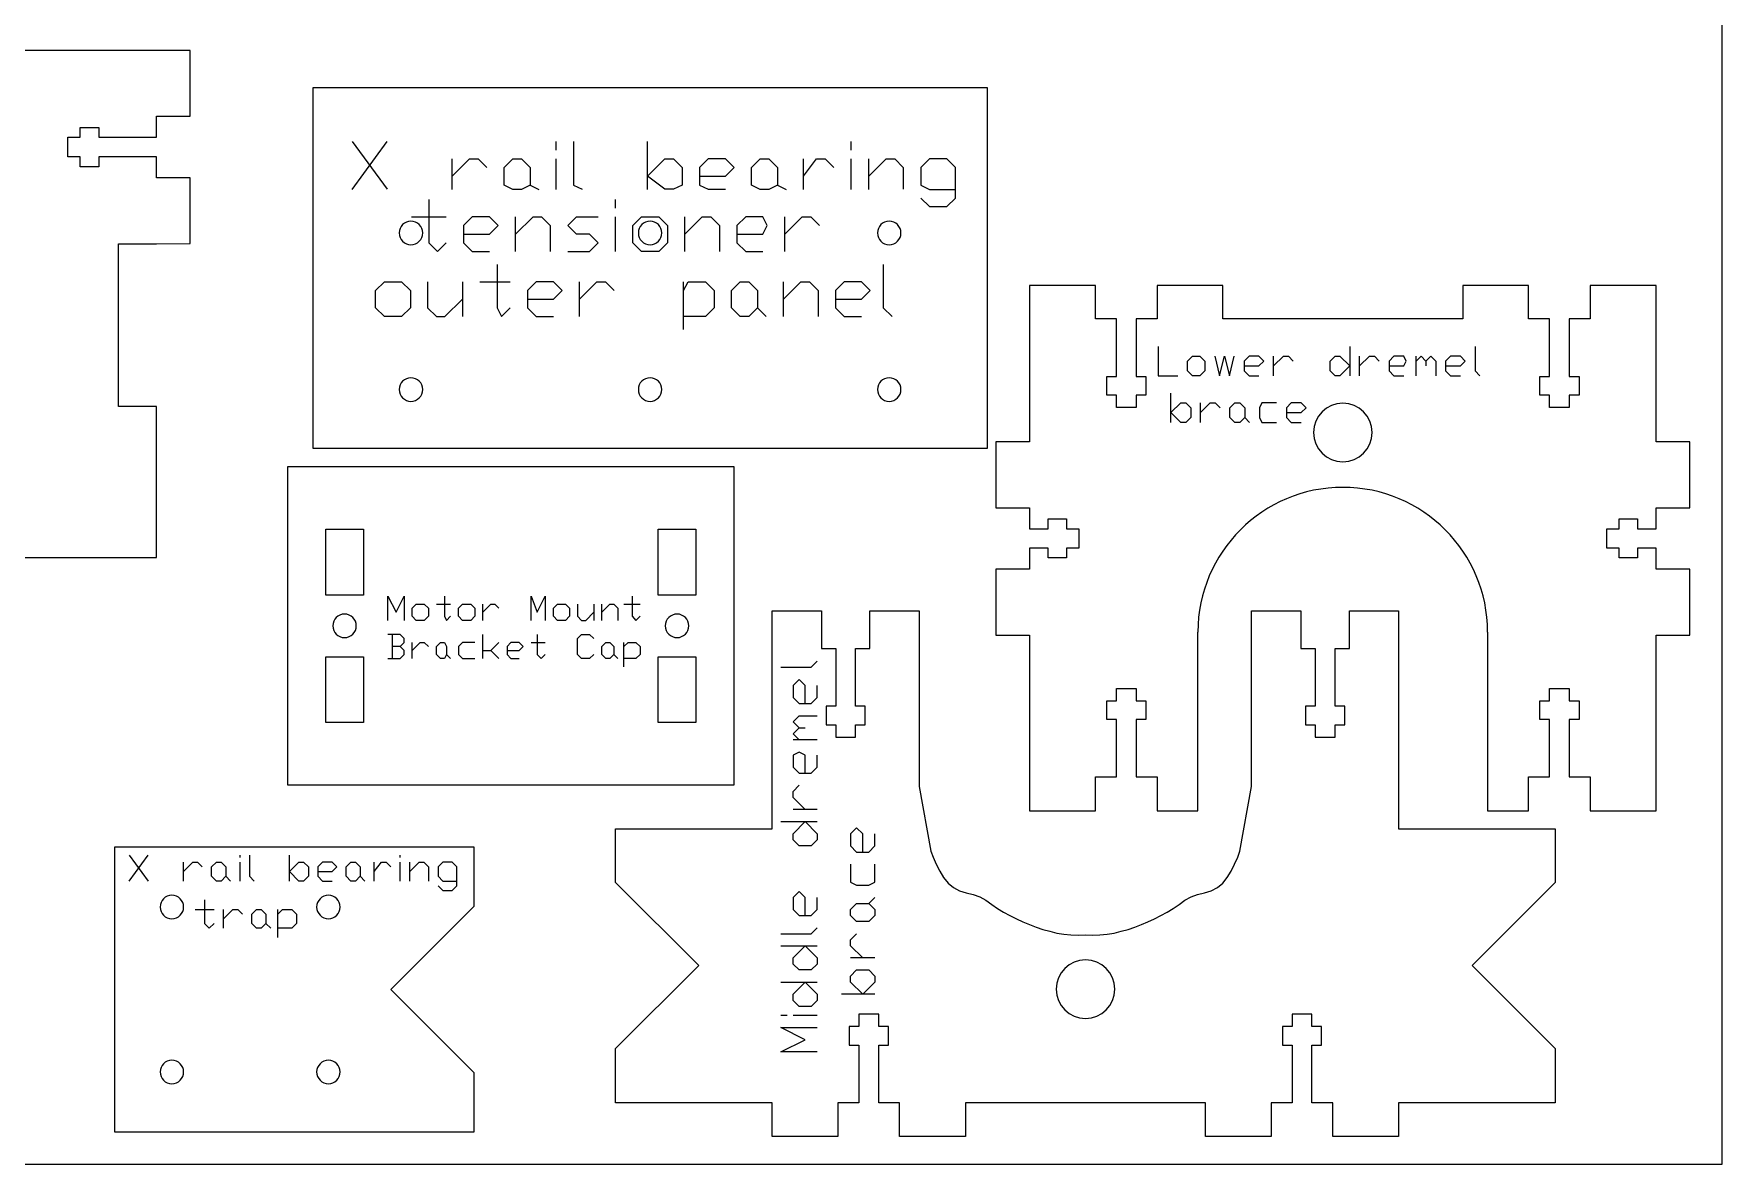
# Model space of a CAD drawing. Header units: inches. Extents: x 85 to 109, y 44.2 to 56.2.
# Drawn here: x 98.18 to 108.96, y 44.24 to 51.46 of the extents above; entities that cross this region are included whole.
import ezdxf

# ---------------------------------------------------------------- set-up
doc = ezdxf.new("R2010")
doc.units = ezdxf.units.IN
doc.layers.get('0').update_dxf_attribs({"linetype": 'CONTINUOUS', "lineweight": 25, "true_color": 0x000000})
doc.layers.add('CUT_SHEET_2', color=179, linetype='CONTINUOUS', true_color=0x131326)

# ---------------------------------------------------------------- blocks, each defined once
blk = doc.blocks.new('BORDER')
for p, q in [((24, -12), (24, 0)), ((0, -12), (24, -12))]:
    blk.add_line(p, q)
blk = doc.blocks.new('z-cart_side_1')
at = {"layer": 'CUT_SHEET_2', "color": 3, "lineweight": 15, "true_color": 0x00ff00}
for p, q in [((3.237, -0.215), (3.236, 10.889)), ((0, 1.63), (0, 0)), ((2.557, 0.486), (2.557, 0.565)), ((2.557, 0.565), (2.683, 0.565)), ((2.683, 0.565), (2.683, 0.486)), ((2.495, 0.368), (2.495, 0.486)), ((2.495, 0.486), (2.557, 0.486)), ((2.683, 0.486), (2.745, 0.486)), ((2.745, 0.486), (2.745, 0.368)), ((2.557, 0.368), (2.495, 0.368)), ((2.557, 0), (2.557, 0.368)), ((2.745, 0.368), (2.683, 0.368)), ((2.683, 0.368), (2.683, 0)), ((0.964, 0), (0.964, 0.241)), ((0.964, 0.241), (2.003, 0.241)), ((2.003, 0.241), (2.003, 0)), ((0, 0), (0.964, 0)), ((2.003, 0), (2.004, -0.215)), ((2.423, -0.215), (2.423, 0)), ((2.423, 0), (2.557, 0)), ((2.683, 0), (2.817, 0)), ((2.817, 0), (2.817, -0.215)), ((2.004, -0.215), (2.423, -0.215)), ((2.817, -0.215), (3.237, -0.215))]:
    blk.add_line(p, q, dxfattribs=at)
blk = doc.blocks.new('rrg')
at = {"layer": 'CUT_SHEET_2', "color": 3, "lineweight": 15, "true_color": 0x00ff00}
for p, q in [((0, -2.303), (0, 0)), ((0, 0), (4.301, 0)), ((4.301, 0), (4.301, -2.303)), ((4.301, -2.303), (0, -2.303))]:
    blk.add_line(p, q, dxfattribs=at)
at = {"layer": 'CUT_SHEET_2', "color": 7, "lineweight": 15, "true_color": 0x000000}
for p, q in [((0.25, -0.345), (0.472, -0.649)), ((0.25, -0.65), (0.472, -0.345)), ((1.552, -0.4), (1.552, -0.345)), ((1.663, -0.345), (1.663, -0.622)), ((2.134, -0.65), (2.134, -0.345)), ((3.435, -0.4), (3.435, -0.345)), ((0.887, -0.566), (0.998, -0.456)), ((0.887, -0.65), (0.887, -0.456)), ((0.998, -0.456), (1.054, -0.456)), ((1.054, -0.456), (1.109, -0.511)), ((1.22, -0.511), (1.275, -0.456)), ((1.22, -0.622), (1.22, -0.511)), ((1.275, -0.456), (1.33, -0.456)), ((1.33, -0.456), (1.386, -0.511)), ((1.386, -0.511), (1.386, -0.622)), ((1.552, -0.65), (1.552, -0.456)), ((2.134, -0.566), (2.244, -0.456)), ((2.244, -0.456), (2.3, -0.456)), ((2.3, -0.456), (2.355, -0.511)), ((2.355, -0.511), (2.355, -0.622)), ((2.521, -0.456), (2.466, -0.511)), ((2.466, -0.511), (2.466, -0.622)), ((2.632, -0.456), (2.521, -0.456)), ((2.687, -0.511), (2.632, -0.456)), ((2.632, -0.566), (2.687, -0.511)), ((2.798, -0.511), (2.853, -0.456)), ((2.798, -0.622), (2.798, -0.511)), ((2.853, -0.456), (2.909, -0.456)), ((2.909, -0.456), (2.964, -0.511)), ((2.964, -0.511), (2.964, -0.622)), ((3.13, -0.566), (3.213, -0.456)), ((3.13, -0.65), (3.13, -0.456)), ((3.213, -0.456), (3.269, -0.456)), ((3.269, -0.456), (3.324, -0.511)), ((3.435, -0.65), (3.435, -0.456)), ((3.546, -0.566), (3.657, -0.456)), ((3.546, -0.65), (3.546, -0.456)), ((3.657, -0.456), (3.712, -0.456)), ((3.712, -0.456), (3.767, -0.511)), ((3.767, -0.511), (3.767, -0.649)), ((3.934, -0.456), (3.878, -0.511)), ((3.878, -0.511), (3.878, -0.622)), ((4.044, -0.456), (3.934, -0.456)), ((4.1, -0.511), (4.044, -0.456)), ((4.1, -0.705), (4.1, -0.511)), ((1.275, -0.65), (1.22, -0.622)), ((1.386, -0.622), (1.33, -0.65)), ((1.386, -0.622), (1.441, -0.65)), ((1.663, -0.622), (1.718, -0.649)), ((2.244, -0.649), (2.134, -0.566)), ((2.355, -0.622), (2.3, -0.649)), ((2.466, -0.566), (2.632, -0.566)), ((2.466, -0.622), (2.521, -0.649)), ((2.853, -0.65), (2.798, -0.622)), ((2.964, -0.622), (2.909, -0.65)), ((2.964, -0.622), (3.02, -0.65)), ((3.878, -0.622), (3.934, -0.65)), ((0.739, -0.714), (0.739, -0.991)), ((1.33, -0.65), (1.275, -0.65)), ((1.93, -0.769), (1.93, -0.714)), ((2.3, -0.649), (2.244, -0.649)), ((2.521, -0.649), (2.632, -0.649)), ((2.909, -0.65), (2.853, -0.65)), ((3.878, -0.705), (3.934, -0.76)), ((3.934, -0.65), (4.1, -0.65)), ((4.044, -0.76), (4.1, -0.705)), ((0.628, -0.825), (0.85, -0.825)), ((1.016, -0.825), (0.961, -0.88)), ((1.127, -0.825), (1.016, -0.825)), ((1.182, -0.88), (1.127, -0.825)), ((1.293, -0.935), (1.404, -0.825)), ((1.293, -1.046), (1.293, -0.825)), ((1.404, -0.825), (1.459, -0.825)), ((1.459, -0.825), (1.514, -0.88)), ((1.625, -0.88), (1.681, -0.825)), ((1.681, -0.825), (1.819, -0.825)), ((1.93, -1.046), (1.93, -0.825)), ((2.041, -0.88), (2.096, -0.825)), ((2.096, -0.825), (2.207, -0.825)), ((2.207, -0.825), (2.262, -0.88)), ((2.373, -0.935), (2.484, -0.825)), ((2.373, -1.046), (2.373, -0.825)), ((2.484, -0.825), (2.539, -0.825)), ((2.539, -0.825), (2.594, -0.88)), ((2.761, -0.825), (2.705, -0.88)), ((2.871, -0.825), (2.761, -0.825)), ((2.899, -0.88), (2.871, -0.825)), ((3.01, -0.935), (3.121, -0.825)), ((3.01, -1.046), (3.01, -0.825)), ((3.121, -0.825), (3.176, -0.825)), ((3.176, -0.825), (3.231, -0.88)), ((3.934, -0.76), (4.044, -0.76)), ((0.961, -0.88), (0.961, -0.991)), ((0.961, -0.935), (1.127, -0.935)), ((1.127, -0.935), (1.182, -0.88)), ((1.514, -0.88), (1.514, -1.046)), ((1.681, -0.935), (1.625, -0.88)), ((1.764, -0.935), (1.681, -0.935)), ((1.819, -0.991), (1.764, -0.935)), ((2.041, -0.991), (2.041, -0.88)), ((2.262, -0.88), (2.262, -0.991)), ((2.594, -0.88), (2.594, -1.046)), ((2.705, -0.88), (2.705, -0.991)), ((2.705, -0.935), (2.871, -0.935)), ((2.871, -0.935), (2.899, -0.88)), ((0.739, -0.991), (0.794, -1.046)), ((0.794, -1.046), (0.85, -0.991)), ((0.961, -0.991), (1.016, -1.046)), ((1.016, -1.046), (1.127, -1.046)), ((1.625, -1.046), (1.764, -1.046)), ((1.764, -1.046), (1.819, -0.991)), ((2.096, -1.046), (2.041, -0.991)), ((2.207, -1.046), (2.096, -1.046)), ((2.262, -0.991), (2.207, -1.046)), ((2.705, -0.991), (2.761, -1.046)), ((2.761, -1.046), (2.871, -1.046)), ((1.175, -1.129), (1.175, -1.406)), ((3.639, -1.129), (3.639, -1.406)), ((0.399, -1.295), (0.455, -1.24)), ((0.455, -1.24), (0.565, -1.24)), ((0.565, -1.24), (0.621, -1.295)), ((0.731, -1.24), (0.731, -1.406)), ((0.953, -1.24), (0.953, -1.461)), ((1.064, -1.24), (1.258, -1.24)), ((1.424, -1.24), (1.368, -1.295)), ((1.535, -1.24), (1.424, -1.24)), ((1.59, -1.295), (1.535, -1.24)), ((1.701, -1.35), (1.811, -1.24)), ((1.701, -1.461), (1.701, -1.24)), ((1.811, -1.24), (1.867, -1.24)), ((1.867, -1.24), (1.922, -1.295)), ((2.365, -1.295), (2.393, -1.24)), ((2.365, -1.544), (2.365, -1.24)), ((2.393, -1.24), (2.504, -1.24)), ((2.504, -1.24), (2.559, -1.295)), ((2.67, -1.295), (2.725, -1.24)), ((2.725, -1.24), (2.781, -1.24)), ((2.781, -1.24), (2.836, -1.295)), ((3.002, -1.35), (3.113, -1.24)), ((3.002, -1.461), (3.002, -1.24)), ((3.113, -1.24), (3.168, -1.24)), ((3.168, -1.24), (3.224, -1.295)), ((3.39, -1.24), (3.335, -1.295)), ((3.501, -1.24), (3.39, -1.24)), ((3.556, -1.295), (3.501, -1.24)), ((0.399, -1.406), (0.399, -1.295)), ((0.621, -1.295), (0.621, -1.406)), ((0.842, -1.461), (0.953, -1.35)), ((1.368, -1.295), (1.368, -1.406)), ((1.368, -1.35), (1.535, -1.35)), ((1.535, -1.35), (1.59, -1.295)), ((2.559, -1.295), (2.559, -1.406)), ((2.67, -1.406), (2.67, -1.295)), ((2.836, -1.295), (2.836, -1.406)), ((3.224, -1.295), (3.224, -1.461)), ((3.335, -1.295), (3.335, -1.406)), ((3.335, -1.35), (3.501, -1.35)), ((3.501, -1.35), (3.556, -1.295)), ((0.455, -1.461), (0.399, -1.406)), ((0.565, -1.461), (0.455, -1.461)), ((0.621, -1.406), (0.565, -1.461)), ((0.731, -1.406), (0.787, -1.461)), ((0.787, -1.461), (0.842, -1.461)), ((1.175, -1.406), (1.202, -1.461)), ((1.202, -1.461), (1.258, -1.406)), ((1.368, -1.406), (1.424, -1.461)), ((1.424, -1.461), (1.535, -1.461)), ((2.504, -1.461), (2.365, -1.461)), ((2.559, -1.406), (2.504, -1.461)), ((2.725, -1.461), (2.67, -1.406)), ((2.781, -1.461), (2.725, -1.461)), ((2.836, -1.406), (2.781, -1.461)), ((2.836, -1.406), (2.892, -1.461)), ((3.335, -1.406), (3.39, -1.461)), ((3.39, -1.461), (3.501, -1.461)), ((3.639, -1.406), (3.695, -1.461))]:
    blk.add_line(p, q, dxfattribs=at)
at = {"layer": 'CUT_SHEET_2', "color": 3, "lineweight": 15, "true_color": 0x00ff00}
for points in [[(0.625, -0.853), (0.583, -0.853), (0.55, -0.887), (0.55, -0.928)], [(0.7, -0.928), (0.7, -0.887), (0.666, -0.853), (0.625, -0.853)], [(2.151, -0.853), (2.109, -0.853), (2.076, -0.887), (2.076, -0.928)], [(2.226, -0.928), (2.226, -0.887), (2.192, -0.853), (2.151, -0.853)], [(3.677, -0.853), (3.635, -0.853), (3.602, -0.887), (3.602, -0.928)], [(3.752, -0.928), (3.752, -0.887), (3.718, -0.853), (3.677, -0.853)], [(0.55, -0.928), (0.55, -0.97), (0.583, -1.003), (0.625, -1.003)], [(0.625, -1.003), (0.666, -1.003), (0.7, -0.97), (0.7, -0.928)], [(2.076, -0.928), (2.076, -0.97), (2.109, -1.003), (2.151, -1.003)], [(2.151, -1.003), (2.192, -1.003), (2.226, -0.97), (2.226, -0.928)], [(3.602, -0.928), (3.602, -0.97), (3.635, -1.003), (3.677, -1.003)], [(3.677, -1.003), (3.718, -1.003), (3.752, -0.97), (3.752, -0.928)], [(0.625, -1.853), (0.583, -1.853), (0.55, -1.886), (0.55, -1.928)], [(0.55, -1.928), (0.55, -1.969), (0.583, -2.003), (0.625, -2.003)], [(0.7, -1.928), (0.7, -1.886), (0.666, -1.853), (0.625, -1.853)], [(0.625, -2.003), (0.666, -2.003), (0.7, -1.969), (0.7, -1.928)], [(2.151, -1.853), (2.109, -1.853), (2.076, -1.886), (2.076, -1.928)], [(2.076, -1.928), (2.076, -1.969), (2.109, -2.003), (2.151, -2.003)], [(2.226, -1.928), (2.226, -1.886), (2.192, -1.853), (2.151, -1.853)], [(2.151, -2.003), (2.192, -2.003), (2.226, -1.969), (2.226, -1.928)], [(3.677, -1.853), (3.635, -1.853), (3.602, -1.886), (3.602, -1.928)], [(3.602, -1.928), (3.602, -1.969), (3.635, -2.003), (3.677, -2.003)], [(3.752, -1.928), (3.752, -1.886), (3.718, -1.853), (3.677, -1.853)], [(3.677, -2.003), (3.718, -2.003), (3.752, -1.969), (3.752, -1.928)]]:
    blk.add_open_spline(points, degree=3, dxfattribs=at)
blk = doc.blocks.new('rrgh')
at = {"layer": 'CUT_SHEET_2', "color": 3, "lineweight": 15, "true_color": 0x00ff00}
for p, q in [((0, -2.033), (0, 0)), ((0, 0), (2.846, 0)), ((2.846, 0), (2.846, -2.033)), ((0.242, -0.4), (0.482, -0.4)), ((0.242, -0.82), (0.242, -0.4)), ((0.482, -0.4), (0.482, -0.82)), ((2.364, -0.4), (2.604, -0.4)), ((2.364, -0.82), (2.364, -0.4)), ((2.604, -0.4), (2.604, -0.82)), ((0.482, -0.82), (0.242, -0.82)), ((2.604, -0.82), (2.364, -0.82)), ((0.242, -1.213), (0.482, -1.213)), ((0.242, -1.633), (0.242, -1.213)), ((0.482, -1.213), (0.482, -1.633)), ((2.364, -1.213), (2.604, -1.213)), ((2.364, -1.633), (2.364, -1.213)), ((2.604, -1.213), (2.604, -1.633)), ((0.482, -1.633), (0.242, -1.633)), ((2.604, -1.633), (2.364, -1.633)), ((2.846, -2.033), (0, -2.033))]:
    blk.add_line(p, q, dxfattribs=at)
at = {"layer": 'CUT_SHEET_2', "color": 7, "lineweight": 15, "true_color": 0x000000}
for p, q in [((0.639, -0.981), (0.639, -0.826)), ((0.639, -0.826), (0.691, -0.929)), ((0.691, -0.929), (0.742, -0.826)), ((0.742, -0.826), (0.742, -0.981)), ((1, -0.826), (1, -0.955)), ((1.553, -0.981), (1.553, -0.826)), ((1.553, -0.826), (1.592, -0.929)), ((1.592, -0.929), (1.643, -0.826)), ((1.643, -0.826), (1.643, -0.981)), ((2.197, -0.826), (2.197, -0.955)), ((0.794, -0.903), (0.819, -0.878)), ((0.794, -0.955), (0.794, -0.903)), ((0.819, -0.981), (0.794, -0.955)), ((0.819, -0.878), (0.871, -0.878)), ((0.871, -0.878), (0.897, -0.903)), ((0.897, -0.955), (0.871, -0.981)), ((0.897, -0.903), (0.897, -0.955)), ((0.948, -0.878), (1.038, -0.878)), ((1, -0.955), (1.012, -0.981)), ((1.012, -0.981), (1.038, -0.955)), ((1.09, -0.903), (1.115, -0.878)), ((1.09, -0.955), (1.09, -0.903)), ((1.115, -0.981), (1.09, -0.955)), ((1.115, -0.878), (1.167, -0.878)), ((1.167, -0.878), (1.193, -0.903)), ((1.193, -0.955), (1.167, -0.981)), ((1.193, -0.903), (1.193, -0.955)), ((1.244, -0.929), (1.296, -0.878)), ((1.244, -0.981), (1.244, -0.878)), ((1.296, -0.878), (1.321, -0.878)), ((1.321, -0.878), (1.347, -0.903)), ((1.695, -0.903), (1.72, -0.878)), ((1.695, -0.955), (1.695, -0.903)), ((1.72, -0.981), (1.695, -0.955)), ((1.72, -0.878), (1.772, -0.878)), ((1.772, -0.878), (1.798, -0.903)), ((1.798, -0.955), (1.772, -0.981)), ((1.798, -0.903), (1.798, -0.955)), ((1.849, -0.878), (1.849, -0.955)), ((1.849, -0.955), (1.875, -0.981)), ((1.901, -0.981), (1.952, -0.929)), ((1.952, -0.878), (1.952, -0.981)), ((2.004, -0.929), (2.055, -0.878)), ((2.004, -0.981), (2.004, -0.878)), ((2.055, -0.878), (2.081, -0.878)), ((2.081, -0.878), (2.107, -0.903)), ((2.107, -0.903), (2.107, -0.981)), ((2.145, -0.878), (2.248, -0.878)), ((2.197, -0.955), (2.222, -0.981)), ((2.222, -0.981), (2.248, -0.955)), ((0.716, -1.071), (0.639, -1.071)), ((0.665, -1.071), (0.665, -1.225)), ((0.742, -1.096), (0.716, -1.071)), ((0.871, -0.981), (0.819, -0.981)), ((1.167, -0.981), (1.115, -0.981)), ((1.244, -1.225), (1.244, -1.071)), ((1.592, -1.071), (1.592, -1.199)), ((1.772, -0.981), (1.72, -0.981)), ((1.849, -1.096), (1.875, -1.071)), ((1.875, -0.981), (1.901, -0.981)), ((1.875, -1.071), (1.926, -1.071)), ((1.926, -1.071), (1.952, -1.096)), ((0.716, -1.148), (0.665, -1.148)), ((0.716, -1.148), (0.742, -1.122)), ((0.742, -1.174), (0.716, -1.148)), ((0.742, -1.122), (0.742, -1.096)), ((0.742, -1.199), (0.742, -1.174)), ((0.794, -1.174), (0.845, -1.122)), ((0.794, -1.225), (0.794, -1.122)), ((0.845, -1.122), (0.871, -1.122)), ((0.871, -1.122), (0.897, -1.148)), ((0.948, -1.148), (0.974, -1.122)), ((0.948, -1.199), (0.948, -1.148)), ((0.974, -1.122), (1, -1.122)), ((1, -1.122), (1.012, -1.148)), ((1.012, -1.148), (1.012, -1.199)), ((1.115, -1.122), (1.09, -1.148)), ((1.09, -1.148), (1.09, -1.199)), ((1.193, -1.122), (1.115, -1.122)), ((1.244, -1.174), (1.296, -1.174)), ((1.296, -1.174), (1.347, -1.122)), ((1.296, -1.174), (1.347, -1.225)), ((1.424, -1.122), (1.399, -1.148)), ((1.399, -1.148), (1.399, -1.199)), ((1.399, -1.174), (1.476, -1.174)), ((1.476, -1.122), (1.424, -1.122)), ((1.502, -1.148), (1.476, -1.122)), ((1.476, -1.174), (1.502, -1.148)), ((1.553, -1.122), (1.643, -1.122)), ((1.849, -1.199), (1.849, -1.096)), ((2.004, -1.148), (2.029, -1.122)), ((2.004, -1.199), (2.004, -1.148)), ((2.029, -1.122), (2.055, -1.122)), ((2.055, -1.122), (2.081, -1.148)), ((2.081, -1.148), (2.081, -1.199)), ((2.145, -1.148), (2.171, -1.122)), ((2.145, -1.277), (2.145, -1.122)), ((2.171, -1.122), (2.222, -1.122)), ((2.222, -1.122), (2.248, -1.148)), ((2.248, -1.148), (2.248, -1.199)), ((0.639, -1.225), (0.716, -1.225)), ((0.716, -1.225), (0.742, -1.199)), ((0.974, -1.225), (0.948, -1.199)), ((1, -1.225), (0.974, -1.225)), ((1.012, -1.199), (1, -1.225)), ((1.012, -1.199), (1.038, -1.225)), ((1.09, -1.199), (1.115, -1.225)), ((1.115, -1.225), (1.193, -1.225)), ((1.399, -1.199), (1.424, -1.225)), ((1.424, -1.225), (1.476, -1.225)), ((1.592, -1.199), (1.617, -1.225)), ((1.617, -1.225), (1.643, -1.199)), ((1.875, -1.225), (1.849, -1.199)), ((1.926, -1.225), (1.875, -1.225)), ((1.952, -1.199), (1.926, -1.225)), ((2.029, -1.225), (2.004, -1.199)), ((2.055, -1.225), (2.029, -1.225)), ((2.081, -1.199), (2.055, -1.225)), ((2.081, -1.199), (2.107, -1.225)), ((2.222, -1.225), (2.145, -1.225)), ((2.248, -1.199), (2.222, -1.225))]:
    blk.add_line(p, q, dxfattribs=at)
at = {"layer": 'CUT_SHEET_2', "color": 3, "lineweight": 15, "true_color": 0x00ff00}
for points in [[(0.362, -0.941), (0.32, -0.941), (0.287, -0.975), (0.287, -1.016)], [(0.437, -1.016), (0.437, -0.975), (0.403, -0.941), (0.362, -0.941)], [(2.484, -0.941), (2.443, -0.941), (2.409, -0.975), (2.409, -1.016)], [(2.559, -1.016), (2.559, -0.975), (2.526, -0.941), (2.484, -0.941)], [(0.287, -1.016), (0.287, -1.058), (0.32, -1.091), (0.362, -1.091)], [(0.362, -1.091), (0.403, -1.091), (0.437, -1.058), (0.437, -1.016)], [(2.409, -1.016), (2.409, -1.058), (2.443, -1.091), (2.484, -1.091)], [(2.484, -1.091), (2.526, -1.091), (2.559, -1.058), (2.559, -1.016)]]:
    blk.add_open_spline(points, degree=3, dxfattribs=at)
blk = doc.blocks.new('goop')
at = {"layer": 'CUT_SHEET_2', "color": 3, "lineweight": 15, "true_color": 0x00ff00}
for p, q in [((0, -1.823), (0, 0)), ((0, 0), (2.29, 0)), ((2.29, 0), (2.29, -0.381)), ((2.29, -0.381), (1.76, -0.911)), ((1.76, -0.911), (2.29, -1.441)), ((2.29, -1.441), (2.29, -1.823)), ((2.29, -1.823), (0, -1.823))]:
    blk.add_line(p, q, dxfattribs=at)
at = {"layer": 'CUT_SHEET_2', "color": 7, "lineweight": 15, "true_color": 0x000000}
for p, q in [((0.091, -0.054), (0.211, -0.219)), ((0.091, -0.219), (0.211, -0.054)), ((0.437, -0.159), (0.497, -0.099)), ((0.437, -0.219), (0.437, -0.099)), ((0.497, -0.099), (0.527, -0.099)), ((0.527, -0.099), (0.557, -0.129)), ((0.617, -0.129), (0.648, -0.099)), ((0.648, -0.099), (0.678, -0.099)), ((0.678, -0.099), (0.708, -0.129)), ((0.798, -0.069), (0.798, -0.054)), ((0.798, -0.219), (0.798, -0.099)), ((0.858, -0.054), (0.858, -0.189)), ((1.114, -0.219), (1.114, -0.054)), ((1.114, -0.159), (1.174, -0.099)), ((1.174, -0.099), (1.204, -0.099)), ((1.204, -0.099), (1.234, -0.129)), ((1.324, -0.099), (1.294, -0.129)), ((1.385, -0.099), (1.324, -0.099)), ((1.415, -0.129), (1.385, -0.099)), ((1.475, -0.129), (1.505, -0.099)), ((1.505, -0.099), (1.535, -0.099)), ((1.535, -0.099), (1.565, -0.129)), ((1.655, -0.159), (1.701, -0.099)), ((1.655, -0.219), (1.655, -0.099)), ((1.701, -0.099), (1.731, -0.099)), ((1.731, -0.099), (1.761, -0.129)), ((1.821, -0.069), (1.821, -0.054)), ((1.821, -0.219), (1.821, -0.099)), ((1.881, -0.159), (1.941, -0.099)), ((1.881, -0.219), (1.881, -0.099)), ((1.941, -0.099), (1.971, -0.099)), ((1.971, -0.099), (2.001, -0.129)), ((2.092, -0.099), (2.062, -0.129)), ((2.152, -0.099), (2.092, -0.099)), ((2.182, -0.129), (2.152, -0.099)), ((0.617, -0.189), (0.617, -0.129)), ((0.648, -0.219), (0.617, -0.189)), ((0.708, -0.189), (0.678, -0.219)), ((0.708, -0.129), (0.708, -0.189)), ((0.708, -0.189), (0.738, -0.219)), ((0.858, -0.189), (0.888, -0.219)), ((1.174, -0.219), (1.114, -0.159)), ((1.234, -0.189), (1.204, -0.219)), ((1.234, -0.129), (1.234, -0.189)), ((1.294, -0.129), (1.294, -0.189)), ((1.294, -0.159), (1.385, -0.159)), ((1.294, -0.189), (1.324, -0.219)), ((1.385, -0.159), (1.415, -0.129)), ((1.475, -0.189), (1.475, -0.129)), ((1.505, -0.219), (1.475, -0.189)), ((1.565, -0.189), (1.535, -0.219)), ((1.565, -0.129), (1.565, -0.189)), ((1.565, -0.189), (1.595, -0.219)), ((2.001, -0.129), (2.001, -0.219)), ((2.062, -0.129), (2.062, -0.189)), ((2.062, -0.189), (2.092, -0.219)), ((2.182, -0.249), (2.182, -0.129)), ((0.678, -0.219), (0.648, -0.219)), ((1.204, -0.219), (1.174, -0.219)), ((1.324, -0.219), (1.385, -0.219)), ((1.535, -0.219), (1.505, -0.219)), ((2.062, -0.249), (2.092, -0.28)), ((2.092, -0.219), (2.182, -0.219)), ((2.092, -0.28), (2.152, -0.28)), ((2.152, -0.28), (2.182, -0.249)), ((0.512, -0.4), (0.632, -0.4)), ((0.572, -0.34), (0.572, -0.49)), ((0.693, -0.46), (0.753, -0.4)), ((0.693, -0.52), (0.693, -0.4)), ((0.753, -0.4), (0.783, -0.4)), ((0.783, -0.4), (0.813, -0.43)), ((0.873, -0.43), (0.903, -0.4)), ((0.873, -0.49), (0.873, -0.43)), ((0.903, -0.4), (0.933, -0.4)), ((0.933, -0.4), (0.963, -0.43)), ((0.963, -0.43), (0.963, -0.49)), ((1.039, -0.43), (1.069, -0.4)), ((1.039, -0.58), (1.039, -0.4)), ((1.069, -0.4), (1.129, -0.4)), ((1.129, -0.4), (1.159, -0.43)), ((1.159, -0.43), (1.159, -0.49)), ((0.572, -0.49), (0.602, -0.52)), ((0.602, -0.52), (0.632, -0.49)), ((0.903, -0.52), (0.873, -0.49)), ((0.933, -0.52), (0.903, -0.52)), ((0.963, -0.49), (0.933, -0.52)), ((0.963, -0.49), (0.994, -0.52)), ((1.129, -0.52), (1.039, -0.52)), ((1.159, -0.49), (1.129, -0.52))]:
    blk.add_line(p, q, dxfattribs=at)
at = {"layer": 'CUT_SHEET_2', "color": 3, "lineweight": 15, "true_color": 0x00ff00}
for points in [[(0.363, -0.31), (0.321, -0.31), (0.288, -0.343), (0.288, -0.385)], [(0.438, -0.385), (0.438, -0.343), (0.404, -0.31), (0.363, -0.31)], [(1.362, -0.31), (1.321, -0.31), (1.287, -0.343), (1.287, -0.385)], [(1.437, -0.385), (1.437, -0.343), (1.403, -0.31), (1.362, -0.31)], [(0.288, -0.385), (0.288, -0.426), (0.321, -0.46), (0.363, -0.46)], [(0.363, -0.46), (0.404, -0.46), (0.438, -0.426), (0.438, -0.385)], [(1.287, -0.385), (1.287, -0.426), (1.321, -0.46), (1.362, -0.46)], [(1.362, -0.46), (1.403, -0.46), (1.437, -0.426), (1.437, -0.385)], [(0.363, -1.363), (0.321, -1.363), (0.288, -1.397), (0.288, -1.438)], [(0.438, -1.438), (0.438, -1.397), (0.404, -1.363), (0.363, -1.363)], [(1.362, -1.363), (1.321, -1.363), (1.287, -1.397), (1.287, -1.438)], [(1.437, -1.438), (1.437, -1.397), (1.403, -1.363), (1.362, -1.363)], [(0.288, -1.438), (0.288, -1.479), (0.321, -1.513), (0.363, -1.513)], [(0.363, -1.513), (0.404, -1.513), (0.438, -1.479), (0.438, -1.438)], [(1.287, -1.438), (1.287, -1.479), (1.321, -1.513), (1.362, -1.513)], [(1.362, -1.513), (1.403, -1.513), (1.437, -1.479), (1.437, -1.438)]]:
    blk.add_open_spline(points, degree=3, dxfattribs=at)

msp = doc.modelspace()

# ---------------------------------------------------------------- linework, layer by layer
at = {"layer": 'CUT_SHEET_2', "color": 3, "lineweight": 15, "true_color": 0x00ff00}
for p, q in [((104.96, 49.85), (104.54, 49.85)), ((104.54, 49.85), (104.54, 48.851)), ((104.96, 49.636), (104.96, 49.85)), ((105.773, 49.85), (105.353, 49.85)), ((105.353, 49.85), (105.353, 49.636)), ((105.773, 49.636), (105.773, 49.85)), ((107.724, 49.85), (107.305, 49.85)), ((107.305, 49.85), (107.305, 49.636)), ((107.724, 49.636), (107.724, 49.85)), ((108.538, 49.85), (108.118, 49.85)), ((108.118, 49.85), (108.118, 49.636)), ((108.538, 48.851), (108.538, 49.85)), ((105.094, 49.636), (104.96, 49.636)), ((105.094, 49.268), (105.094, 49.636)), ((105.353, 49.636), (105.219, 49.636)), ((105.219, 49.636), (105.219, 49.268)), ((107.305, 49.636), (105.773, 49.636)), ((107.858, 49.636), (107.724, 49.636)), ((107.858, 49.268), (107.858, 49.636)), ((108.118, 49.636), (107.984, 49.636)), ((107.984, 49.636), (107.984, 49.268)), ((105.032, 49.15), (105.032, 49.268)), ((105.032, 49.268), (105.094, 49.268)), ((105.219, 49.268), (105.281, 49.268)), ((105.281, 49.268), (105.281, 49.15)), ((107.796, 49.15), (107.796, 49.268)), ((107.796, 49.268), (107.858, 49.268)), ((107.984, 49.268), (108.046, 49.268)), ((108.046, 49.268), (108.046, 49.15)), ((105.094, 49.15), (105.032, 49.15)), ((105.094, 49.071), (105.094, 49.15)), ((105.281, 49.15), (105.219, 49.15)), ((105.219, 49.15), (105.219, 49.071)), ((107.858, 49.15), (107.796, 49.15)), ((107.858, 49.071), (107.858, 49.15)), ((108.046, 49.15), (107.984, 49.15)), ((107.984, 49.15), (107.984, 49.071)), ((105.219, 49.071), (105.094, 49.071)), ((107.984, 49.071), (107.858, 49.071)), ((104.54, 48.851), (104.325, 48.851)), ((104.325, 48.851), (104.325, 48.431)), ((108.753, 48.851), (108.538, 48.851)), ((108.753, 48.431), (108.753, 48.851)), ((106.539, 48.561), (106.539, 48.561)), ((104.325, 48.431), (104.54, 48.431)), ((104.54, 48.431), (104.54, 48.297)), ((108.538, 48.297), (108.538, 48.431)), ((108.538, 48.431), (108.753, 48.431)), ((104.54, 48.297), (104.658, 48.297)), ((104.658, 48.297), (104.658, 48.359)), ((104.658, 48.359), (104.776, 48.359)), ((104.776, 48.359), (104.776, 48.297)), ((104.776, 48.297), (104.855, 48.297)), ((104.855, 48.297), (104.855, 48.172)), ((108.223, 48.172), (108.223, 48.297)), ((108.223, 48.297), (108.302, 48.297)), ((108.302, 48.297), (108.302, 48.359)), ((108.302, 48.359), (108.42, 48.359)), ((108.42, 48.359), (108.42, 48.297)), ((108.42, 48.297), (108.538, 48.297)), ((104.658, 48.172), (104.54, 48.172)), ((104.54, 48.172), (104.54, 48.038)), ((104.658, 48.11), (104.658, 48.172)), ((104.855, 48.172), (104.776, 48.172)), ((104.776, 48.172), (104.776, 48.11)), ((108.302, 48.172), (108.223, 48.172)), ((108.302, 48.11), (108.302, 48.172)), ((108.538, 48.172), (108.42, 48.172)), ((108.42, 48.172), (108.42, 48.11)), ((108.538, 48.038), (108.538, 48.172)), ((104.776, 48.11), (104.658, 48.11)), ((108.42, 48.11), (108.302, 48.11)), ((104.54, 48.038), (104.325, 48.038)), ((104.325, 48.038), (104.325, 47.618)), ((108.753, 48.038), (108.538, 48.038)), ((108.753, 47.618), (108.753, 48.038)), ((102.897, 46.382), (102.897, 47.772)), ((102.897, 47.772), (103.211, 47.772)), ((103.211, 47.772), (103.211, 47.532)), ((103.521, 47.532), (103.521, 47.772)), ((103.521, 47.772), (103.835, 47.772)), ((103.835, 47.772), (103.835, 47.532)), ((105.957, 47.532), (105.957, 47.772)), ((105.957, 47.772), (106.271, 47.772)), ((106.271, 47.772), (106.271, 47.532)), ((106.581, 47.532), (106.581, 47.772)), ((106.581, 47.772), (106.895, 47.772)), ((106.895, 47.772), (106.895, 46.382)), ((105.614, 46.497), (105.614, 47.637)), ((107.463, 47.637), (107.463, 46.497)), ((103.211, 47.532), (103.303, 47.532)), ((103.303, 47.532), (103.303, 47.164)), ((103.429, 47.164), (103.429, 47.532)), ((103.429, 47.532), (103.521, 47.532)), ((103.835, 47.532), (103.835, 46.651)), ((104.325, 47.618), (104.54, 47.618)), ((104.54, 47.618), (104.54, 46.497)), ((105.957, 46.651), (105.957, 47.532)), ((106.271, 47.532), (106.363, 47.532)), ((106.363, 47.532), (106.363, 47.164)), ((106.489, 47.164), (106.489, 47.532)), ((106.489, 47.532), (106.581, 47.532)), ((108.538, 46.497), (108.538, 47.618)), ((108.538, 47.618), (108.753, 47.618)), ((105.032, 47.08), (105.032, 47.198)), ((105.032, 47.198), (105.094, 47.198)), ((105.094, 47.198), (105.094, 47.277)), ((105.094, 47.277), (105.219, 47.277)), ((105.219, 47.277), (105.219, 47.198)), ((105.219, 47.198), (105.281, 47.198)), ((105.281, 47.198), (105.281, 47.08)), ((107.796, 47.08), (107.796, 47.198)), ((107.796, 47.198), (107.858, 47.198)), ((107.858, 47.198), (107.858, 47.277)), ((107.858, 47.277), (107.984, 47.277)), ((107.984, 47.277), (107.984, 47.198)), ((107.984, 47.198), (108.046, 47.198)), ((108.046, 47.198), (108.046, 47.08)), ((103.303, 47.164), (103.241, 47.164)), ((103.241, 47.164), (103.241, 47.046)), ((103.491, 47.164), (103.429, 47.164)), ((103.491, 47.046), (103.491, 47.164)), ((106.363, 47.164), (106.301, 47.164)), ((106.301, 47.164), (106.301, 47.046)), ((106.551, 47.164), (106.489, 47.164)), ((106.551, 47.046), (106.551, 47.164)), ((103.241, 47.046), (103.303, 47.046)), ((103.303, 47.046), (103.303, 46.967)), ((103.429, 46.967), (103.429, 47.046)), ((103.429, 47.046), (103.491, 47.046)), ((105.094, 47.08), (105.032, 47.08)), ((105.094, 46.712), (105.094, 47.08)), ((105.281, 47.08), (105.219, 47.08)), ((105.219, 47.08), (105.219, 46.712)), ((106.301, 47.046), (106.363, 47.046)), ((106.363, 47.046), (106.363, 46.967)), ((106.489, 46.967), (106.489, 47.046)), ((106.489, 47.046), (106.551, 47.046)), ((107.858, 47.08), (107.796, 47.08)), ((107.858, 46.712), (107.858, 47.08)), ((108.046, 47.08), (107.984, 47.08)), ((107.984, 47.08), (107.984, 46.712)), ((103.303, 46.967), (103.429, 46.967)), ((106.363, 46.967), (106.489, 46.967)), ((104.96, 46.497), (104.96, 46.712)), ((104.96, 46.712), (105.094, 46.712)), ((105.219, 46.712), (105.353, 46.712)), ((105.353, 46.712), (105.353, 46.497)), ((107.724, 46.497), (107.724, 46.712)), ((107.724, 46.712), (107.858, 46.712)), ((107.984, 46.712), (108.118, 46.712)), ((108.118, 46.712), (108.118, 46.497)), ((103.835, 46.651), (103.91, 46.239)), ((105.882, 46.239), (105.957, 46.651)), ((105.957, 46.651), (105.957, 46.651)), ((104.54, 46.497), (104.96, 46.497)), ((105.353, 46.497), (105.614, 46.497)), ((107.463, 46.497), (107.724, 46.497)), ((108.118, 46.497), (108.538, 46.497)), ((101.898, 46.038), (101.898, 46.382)), ((101.898, 46.382), (102.897, 46.382)), ((106.895, 46.382), (107.894, 46.382)), ((107.894, 46.382), (107.894, 46.038)), ((103.91, 46.239), (103.924, 46.201)), ((105.868, 46.201), (105.882, 46.239)), ((103.924, 46.201), (103.944, 46.155)), ((103.944, 46.155), (103.966, 46.111)), ((105.826, 46.111), (105.848, 46.155)), ((105.848, 46.155), (105.868, 46.201)), ((102.428, 45.508), (101.898, 46.038)), ((103.966, 46.111), (103.991, 46.07)), ((103.991, 46.07), (104.02, 46.035)), ((104.02, 46.035), (104.054, 46.006)), ((105.738, 46.006), (105.772, 46.035)), ((105.772, 46.035), (105.801, 46.07)), ((105.801, 46.07), (105.826, 46.111)), ((107.894, 46.038), (107.365, 45.508)), ((104.054, 46.006), (104.093, 45.985)), ((104.093, 45.985), (104.136, 45.972)), ((104.136, 45.972), (104.18, 45.961)), ((104.18, 45.961), (104.222, 45.946)), ((104.222, 45.946), (104.261, 45.925)), ((104.261, 45.925), (104.298, 45.899)), ((105.494, 45.899), (105.531, 45.925)), ((105.531, 45.925), (105.57, 45.946)), ((105.57, 45.946), (105.612, 45.961)), ((105.612, 45.961), (105.656, 45.972)), ((105.656, 45.972), (105.699, 45.985)), ((105.699, 45.985), (105.738, 46.006)), ((104.298, 45.899), (104.335, 45.873)), ((104.335, 45.873), (104.374, 45.849)), ((104.374, 45.849), (104.414, 45.827)), ((104.414, 45.827), (104.456, 45.807)), ((104.456, 45.807), (104.497, 45.788)), ((105.295, 45.788), (105.336, 45.807)), ((105.336, 45.807), (105.378, 45.827)), ((105.378, 45.827), (105.418, 45.849)), ((105.418, 45.849), (105.457, 45.873)), ((105.457, 45.873), (105.494, 45.899)), ((104.497, 45.788), (104.539, 45.77)), ((104.539, 45.77), (104.581, 45.754)), ((104.581, 45.754), (104.624, 45.739)), ((104.624, 45.739), (104.668, 45.727)), ((104.668, 45.727), (104.713, 45.716)), ((104.713, 45.716), (104.758, 45.709)), ((104.758, 45.709), (104.804, 45.705)), ((104.804, 45.705), (104.85, 45.703)), ((104.85, 45.703), (104.896, 45.704)), ((104.896, 45.704), (104.942, 45.703)), ((104.942, 45.703), (104.988, 45.705)), ((104.988, 45.705), (105.034, 45.709)), ((105.034, 45.709), (105.079, 45.716)), ((105.079, 45.716), (105.124, 45.727)), ((105.124, 45.727), (105.168, 45.739)), ((105.168, 45.739), (105.211, 45.754)), ((105.211, 45.754), (105.253, 45.77)), ((105.253, 45.77), (105.295, 45.788)), ((101.898, 44.978), (102.428, 45.508)), ((107.365, 45.508), (107.894, 44.978)), ((103.577, 45.198), (103.451, 45.198)), ((103.451, 45.198), (103.451, 45.119)), ((103.577, 45.119), (103.577, 45.198)), ((106.341, 45.198), (106.215, 45.198)), ((106.215, 45.198), (106.215, 45.119)), ((106.341, 45.119), (106.341, 45.198)), ((103.451, 45.119), (103.389, 45.119)), ((103.389, 45.119), (103.389, 45.001)), ((103.639, 45.119), (103.577, 45.119)), ((103.639, 45.001), (103.639, 45.119)), ((106.215, 45.119), (106.153, 45.119)), ((106.153, 45.119), (106.153, 45.001)), ((106.403, 45.119), (106.341, 45.119)), ((106.403, 45.001), (106.403, 45.119)), ((101.898, 44.633), (101.898, 44.978)), ((103.389, 45.001), (103.451, 45.001)), ((103.451, 45.001), (103.451, 44.633)), ((103.577, 44.633), (103.577, 45.001)), ((103.577, 45.001), (103.639, 45.001)), ((106.153, 45.001), (106.215, 45.001)), ((106.215, 45.001), (106.215, 44.633)), ((106.341, 44.633), (106.341, 45.001)), ((106.341, 45.001), (106.403, 45.001)), ((107.894, 44.978), (107.894, 44.633)), ((102.897, 44.633), (101.898, 44.633)), ((102.897, 44.418), (102.897, 44.633)), ((103.451, 44.633), (103.317, 44.633)), ((103.317, 44.633), (103.317, 44.418)), ((103.71, 44.633), (103.577, 44.633)), ((103.71, 44.418), (103.71, 44.633)), ((105.662, 44.633), (104.13, 44.633)), ((104.13, 44.633), (104.13, 44.418)), ((105.662, 44.418), (105.662, 44.633)), ((106.215, 44.633), (106.082, 44.633)), ((106.082, 44.633), (106.082, 44.418)), ((106.475, 44.633), (106.341, 44.633)), ((106.475, 44.418), (106.475, 44.633)), ((107.894, 44.633), (106.895, 44.633)), ((106.895, 44.633), (106.895, 44.418)), ((103.317, 44.418), (102.897, 44.418)), ((104.13, 44.418), (103.71, 44.418)), ((106.082, 44.418), (105.662, 44.418)), ((106.895, 44.418), (106.475, 44.418))]:
    msp.add_line(p, q, dxfattribs=at)
at = {"layer": 'CUT_SHEET_2', "color": 7, "lineweight": 15, "true_color": 0xffffff}
for p, q in [((105.36, 49.461), (105.36, 49.273)), ((106.583, 49.461), (106.583, 49.273)), ((107.383, 49.461), (107.383, 49.304)), ((105.548, 49.367), (105.58, 49.398)), ((105.548, 49.304), (105.548, 49.367)), ((105.58, 49.398), (105.627, 49.398)), ((105.627, 49.398), (105.658, 49.367)), ((105.658, 49.367), (105.658, 49.304)), ((105.721, 49.398), (105.752, 49.273)), ((105.752, 49.273), (105.783, 49.398)), ((105.783, 49.398), (105.815, 49.273)), ((105.815, 49.273), (105.846, 49.398)), ((105.94, 49.398), (105.909, 49.367)), ((105.909, 49.367), (105.909, 49.304)), ((106.003, 49.398), (105.94, 49.398)), ((106.034, 49.367), (106.003, 49.398)), ((106.003, 49.336), (106.034, 49.367)), ((106.097, 49.336), (106.16, 49.398)), ((106.097, 49.273), (106.097, 49.398)), ((106.16, 49.398), (106.191, 49.398)), ((106.191, 49.398), (106.222, 49.367)), ((106.458, 49.367), (106.489, 49.398)), ((106.458, 49.304), (106.458, 49.367)), ((106.489, 49.398), (106.52, 49.398)), ((106.52, 49.398), (106.583, 49.336)), ((106.646, 49.336), (106.708, 49.398)), ((106.646, 49.273), (106.646, 49.398)), ((106.708, 49.398), (106.74, 49.398)), ((106.74, 49.398), (106.771, 49.367)), ((106.865, 49.398), (106.834, 49.367)), ((106.834, 49.367), (106.834, 49.304)), ((106.928, 49.398), (106.865, 49.398)), ((106.944, 49.367), (106.928, 49.398)), ((106.928, 49.336), (106.944, 49.367)), ((107.006, 49.367), (107.038, 49.398)), ((107.006, 49.273), (107.006, 49.398)), ((107.038, 49.398), (107.069, 49.367)), ((107.069, 49.367), (107.1, 49.398)), ((107.069, 49.367), (107.069, 49.336)), ((107.1, 49.398), (107.132, 49.367)), ((107.132, 49.367), (107.132, 49.273)), ((107.226, 49.398), (107.194, 49.367)), ((107.194, 49.367), (107.194, 49.304)), ((107.289, 49.398), (107.226, 49.398)), ((107.32, 49.367), (107.289, 49.398)), ((107.289, 49.336), (107.32, 49.367)), ((105.36, 49.273), (105.485, 49.273)), ((105.58, 49.273), (105.548, 49.304)), ((105.627, 49.273), (105.58, 49.273)), ((105.658, 49.304), (105.627, 49.273)), ((105.909, 49.336), (106.003, 49.336)), ((105.909, 49.304), (105.94, 49.273)), ((105.94, 49.273), (106.003, 49.273)), ((106.489, 49.273), (106.458, 49.304)), ((106.52, 49.273), (106.489, 49.273)), ((106.583, 49.336), (106.52, 49.273)), ((106.834, 49.336), (106.928, 49.336)), ((106.834, 49.304), (106.865, 49.273)), ((106.865, 49.273), (106.928, 49.273)), ((107.194, 49.336), (107.289, 49.336)), ((107.194, 49.304), (107.226, 49.273)), ((107.226, 49.273), (107.289, 49.273)), ((107.383, 49.304), (107.414, 49.273)), ((105.442, 48.975), (105.442, 49.163)), ((105.442, 49.038), (105.505, 49.101)), ((105.505, 48.975), (105.442, 49.038)), ((105.505, 49.101), (105.536, 49.101)), ((105.536, 49.101), (105.568, 49.069)), ((105.568, 49.069), (105.568, 49.006)), ((105.63, 49.038), (105.693, 49.101)), ((105.63, 48.975), (105.63, 49.101)), ((105.693, 49.101), (105.724, 49.101)), ((105.724, 49.101), (105.756, 49.069)), ((105.818, 49.069), (105.85, 49.101)), ((105.818, 49.006), (105.818, 49.069)), ((105.85, 49.101), (105.881, 49.101)), ((105.881, 49.101), (105.913, 49.069)), ((105.913, 49.069), (105.913, 49.006)), ((106.022, 49.101), (106.007, 49.069)), ((106.007, 49.069), (106.007, 49.007)), ((106.116, 49.101), (106.022, 49.101)), ((106.21, 49.101), (106.179, 49.069)), ((106.179, 49.069), (106.179, 49.006)), ((106.179, 49.038), (106.273, 49.038)), ((106.273, 49.101), (106.21, 49.101)), ((106.305, 49.069), (106.273, 49.101)), ((106.273, 49.038), (106.305, 49.069)), ((105.536, 48.975), (105.505, 48.975)), ((105.568, 49.006), (105.536, 48.975)), ((105.85, 48.975), (105.818, 49.006)), ((105.881, 48.975), (105.85, 48.975)), ((105.913, 49.006), (105.881, 48.975)), ((105.913, 49.006), (105.944, 48.975)), ((106.007, 49.007), (106.022, 48.975)), ((106.022, 48.975), (106.116, 48.975)), ((106.179, 49.006), (106.21, 48.975)), ((106.21, 48.975), (106.273, 48.975)), ((102.953, 47.413), (103.146, 47.413)), ((103.146, 47.413), (103.185, 47.451)), ((103.069, 47.335), (103.03, 47.297)), ((103.108, 47.297), (103.069, 47.335)), ((103.03, 47.297), (103.03, 47.219)), ((103.03, 47.219), (103.069, 47.181)), ((103.108, 47.181), (103.108, 47.297)), ((103.146, 47.181), (103.185, 47.219)), ((103.185, 47.219), (103.185, 47.297)), ((103.03, 47.065), (103.069, 47.103)), ((103.069, 47.181), (103.146, 47.181)), ((103.069, 47.103), (103.185, 47.103)), ((103.069, 47.026), (103.03, 47.065)), ((103.03, 46.987), (103.069, 47.026)), ((103.069, 46.949), (103.03, 46.987)), ((103.069, 47.026), (103.108, 47.026)), ((103.185, 46.949), (103.03, 46.949)), ((103.069, 46.871), (103.03, 46.852)), ((103.03, 46.852), (103.03, 46.775)), ((103.03, 46.775), (103.069, 46.736)), ((103.108, 46.852), (103.069, 46.871)), ((103.108, 46.736), (103.108, 46.852)), ((103.146, 46.736), (103.185, 46.775)), ((103.185, 46.775), (103.185, 46.852)), ((103.03, 46.62), (103.069, 46.659)), ((103.069, 46.736), (103.146, 46.736)), ((103.03, 46.581), (103.03, 46.62)), ((103.108, 46.504), (103.03, 46.581)), ((103.185, 46.504), (103.03, 46.504)), ((102.953, 46.427), (103.185, 46.427)), ((103.03, 46.349), (103.108, 46.427)), ((103.03, 46.311), (103.03, 46.349)), ((103.108, 46.427), (103.185, 46.349)), ((103.185, 46.349), (103.185, 46.311)), ((103.436, 46.388), (103.397, 46.349)), ((103.397, 46.349), (103.397, 46.272)), ((103.475, 46.349), (103.436, 46.388)), ((103.475, 46.233), (103.475, 46.349)), ((103.552, 46.272), (103.552, 46.349)), ((103.069, 46.272), (103.03, 46.311)), ((103.146, 46.272), (103.069, 46.272)), ((103.185, 46.311), (103.146, 46.272)), ((103.397, 46.272), (103.436, 46.233)), ((103.436, 46.233), (103.513, 46.233)), ((103.513, 46.233), (103.552, 46.272)), ((103.397, 46.156), (103.397, 46.04)), ((103.552, 46.04), (103.552, 46.156)), ((103.397, 46.04), (103.436, 46.021)), ((103.436, 46.021), (103.513, 46.021)), ((103.513, 46.021), (103.552, 46.04)), ((103.069, 45.982), (103.03, 45.943)), ((103.03, 45.943), (103.03, 45.866)), ((103.108, 45.943), (103.069, 45.982)), ((103.108, 45.827), (103.108, 45.943)), ((103.185, 45.866), (103.185, 45.943)), ((103.397, 45.866), (103.436, 45.905)), ((103.436, 45.905), (103.513, 45.905)), ((103.513, 45.905), (103.552, 45.943)), ((103.513, 45.905), (103.552, 45.866)), ((103.03, 45.866), (103.069, 45.827)), ((103.069, 45.827), (103.146, 45.827)), ((103.146, 45.827), (103.185, 45.866)), ((103.397, 45.827), (103.397, 45.866)), ((103.436, 45.789), (103.397, 45.827)), ((103.552, 45.827), (103.513, 45.789)), ((103.552, 45.866), (103.552, 45.827)), ((102.953, 45.711), (103.146, 45.711)), ((103.146, 45.711), (103.185, 45.75)), ((103.397, 45.673), (103.436, 45.711)), ((103.513, 45.789), (103.436, 45.789)), ((102.953, 45.634), (103.185, 45.634)), ((103.03, 45.557), (103.108, 45.634)), ((103.108, 45.634), (103.185, 45.557)), ((103.397, 45.634), (103.397, 45.673)), ((103.475, 45.557), (103.397, 45.634)), ((103.03, 45.518), (103.03, 45.557)), ((103.069, 45.48), (103.03, 45.518)), ((103.146, 45.48), (103.069, 45.48)), ((103.185, 45.518), (103.146, 45.48)), ((103.185, 45.557), (103.185, 45.518)), ((103.552, 45.557), (103.397, 45.557)), ((103.397, 45.441), (103.436, 45.48)), ((103.436, 45.48), (103.513, 45.48)), ((103.513, 45.48), (103.552, 45.441)), ((102.953, 45.402), (103.185, 45.402)), ((103.03, 45.325), (103.108, 45.402)), ((103.108, 45.402), (103.185, 45.325)), ((103.397, 45.402), (103.397, 45.441)), ((103.475, 45.325), (103.397, 45.402)), ((103.552, 45.402), (103.475, 45.325)), ((103.552, 45.441), (103.552, 45.402)), ((103.03, 45.286), (103.03, 45.325)), ((103.069, 45.248), (103.03, 45.286)), ((103.185, 45.286), (103.146, 45.248)), ((103.185, 45.325), (103.185, 45.286)), ((103.552, 45.325), (103.339, 45.325)), ((102.992, 45.19), (102.953, 45.19)), ((103.185, 45.19), (103.03, 45.19)), ((103.146, 45.248), (103.069, 45.248)), ((103.108, 45.035), (102.953, 45.112)), ((102.953, 45.112), (103.185, 45.112)), ((102.953, 44.958), (103.108, 45.035)), ((103.185, 44.958), (102.953, 44.958))]:
    msp.add_line(p, q, dxfattribs=at)
at = {"layer": 'CUT_SHEET_2', "color": 1, "lineweight": 15, "true_color": 0xff0000}
for p, q in [((106.726, 48.911), (106.726, 48.911)), ((106.539, 48.724), (106.539, 48.724))]:
    msp.add_line(p, q, dxfattribs=at)
for points, degree in [([(106.539, 49.098), (106.435, 49.098), (106.351, 49.014), (106.351, 48.911)], 3), ([(106.726, 48.911), (106.726, 49.014), (106.642, 49.098), (106.539, 49.098)], 3), ([(106.351, 48.911), (106.351, 48.807), (106.435, 48.724), (106.539, 48.724)], 3), ([(106.539, 48.724), (106.642, 48.724), (106.726, 48.807), (106.726, 48.911)], 3), ([(104.896, 45.545), (104.793, 45.545), (104.709, 45.461), (104.709, 45.358)], 3), ([(105.083, 45.358), (105.083, 45.461), (105, 45.545), (104.896, 45.545)], 3), ([(104.709, 45.358), (104.709, 45.254), (104.793, 45.171), (104.896, 45.171)], 3), ([(104.896, 45.171), (105, 45.171), (105.083, 45.254), (105.083, 45.358)], 3), ([(105.083, 45.358), (105.083, 45.358), (105.083, 45.358)], 2)]:
    msp.add_open_spline(points, degree=degree, dxfattribs=at)
at = {"layer": 'CUT_SHEET_2', "color": 3, "lineweight": 15, "true_color": 0x00ff00}
for points, degree in [([(106.539, 48.561), (106.028, 48.561), (105.614, 48.147), (105.614, 47.637)], 3), ([(107.463, 47.637), (107.463, 48.147), (107.049, 48.561), (106.539, 48.561)], 3), ([(105.614, 47.637), (105.614, 47.637), (105.614, 47.637)], 2)]:
    msp.add_open_spline(points, degree=degree, dxfattribs=at)

# ---------------------------------------------------------------- block references
msp.add_blockref('BORDER', (84.96, 56.24))
at = {"layer": 'CUT_SHEET_2', "rotation": 90}
msp.add_blockref('z-cart_side_1', (98.967, 48.113), dxfattribs=at)
at = {"layer": 'CUT_SHEET_2'}
for name, p in [('rrg', (99.967, 51.113)), ('rrgh', (99.806, 48.693)), ('goop', (98.703, 46.267))]:
    msp.add_blockref(name, p, dxfattribs=at)

doc.saveas('drawing.dxf')
